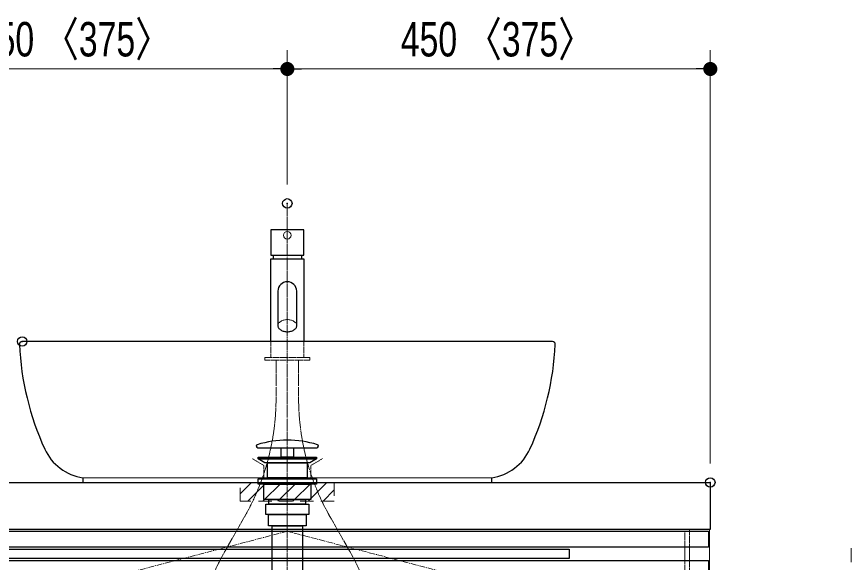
# Model space of a CAD drawing. Units: millimetres, scale not verified. Extents: x -6062 to 6062, y -3045 to 3045.
# Drawn here: x -2455 to -1568, y -1415 to -834 of the extents above; entities that cross this region are included whole.
import ezdxf
from ezdxf.enums import TextEntityAlignment as Align

# ---------------------------------------------------------------- set-up
doc = ezdxf.new("R2010")
doc.units = ezdxf.units.MM
doc.header["$LTSCALE"] = 20
doc.header["$PDMODE"] = 32
doc.header["$PDSIZE"] = 10
for name, pattern in [('USER1', [1.11, 0.71, -0.4]), ('USER3', [2.91, 1.76, -0.4, 0.35, -0.4]), ('USER4', [9.172222, 5.997222, -1.058333, 1.058333, -1.058333])]:
    doc.linetypes.add(name, pattern=pattern)
for name, color, linetype, lineweight in [('0-1_2寸法-1', 7, 'Continuous', 15), ('0-2_0', 7, 'Continuous', 25), ('0-4_2寸法-2', 7, 'Continuous', 15), ('0-7_5ボウル・キャビネット', 7, 'Continuous', 15), ('0-8_4給排水', 7, 'Continuous', 30)]:
    doc.layers.add(name, color=color, linetype=linetype, lineweight=lineweight)
doc.layers.add('0-3_Defpoints', color=7, linetype='Continuous')
doc.styles.add('ＭＳ Ｐゴシック', font='')
doc.styles.get('ＭＳ Ｐゴシック').set_extended_font_data('MS PGothic')

# ---------------------------------------------------------------- blocks, each defined once
blk = doc.blocks.new('_Dot')
at = {"layer": '0-2_0'}
blk.add_line((-10, 0), (-20, 0), dxfattribs=at)
for points in [[(0, 0), (-10, 0), (-9.92, 1.25)], [(0, 0), (-9.92, -1.25), (-10, 0)], [(0, 0), (-9.92, 1.25), (-9.69, 2.49)], [(0, 0), (-9.69, -2.49), (-9.92, -1.25)], [(0, 0), (-9.69, 2.49), (-9.3, 3.68)], [(0, 0), (-9.3, -3.68), (-9.69, -2.49)], [(0, 0), (-9.3, 3.68), (-8.76, 4.82)], [(0, 0), (-8.76, -4.82), (-9.3, -3.68)], [(0, 0), (-8.76, 4.82), (-8.09, 5.88)], [(0, 0), (-8.09, -5.88), (-8.76, -4.82)], [(0, 0), (-8.09, 5.88), (-7.29, 6.85)], [(0, 0), (-7.29, -6.85), (-8.09, -5.88)], [(0, 0), (-7.29, 6.85), (-6.37, 7.71)], [(0, 0), (-6.37, -7.71), (-7.29, -6.85)], [(0, 0), (-6.37, 7.71), (-5.36, 8.44)], [(0, 0), (-5.36, -8.44), (-6.37, -7.71)], [(0, 0), (-5.36, 8.44), (-4.26, 9.05)], [(0, 0), (-4.26, -9.05), (-5.36, -8.44)], [(0, 0), (-4.26, 9.05), (-3.09, 9.51)], [(0, 0), (-3.09, -9.51), (-4.26, -9.05)], [(0, 0), (-3.09, 9.51), (-1.87, 9.82)], [(0, 0), (-1.87, -9.82), (-3.09, -9.51)], [(0, 0), (-1.87, 9.82), (-0.63, 9.98)], [(0, 0), (-0.63, -9.98), (-1.87, -9.82)], [(0, 0), (-0.63, 9.98), (0.63, 9.98)], [(0, 0), (0.63, -9.98), (-0.63, -9.98)], [(0, 0), (0.63, 9.98), (1.87, 9.82)], [(0, 0), (1.87, 9.82), (3.09, 9.51)], [(0, 0), (3.09, 9.51), (4.26, 9.05)], [(0, 0), (4.26, 9.05), (5.36, 8.44)], [(0, 0), (5.36, 8.44), (6.37, 7.71)], [(0, 0), (6.37, 7.71), (7.29, 6.85)], [(0, 0), (7.29, 6.85), (8.09, 5.88)], [(0, 0), (8.09, 5.88), (8.76, 4.82)], [(0, 0), (8.76, 4.82), (9.3, 3.68)], [(0, 0), (9.3, 3.68), (9.69, 2.49)], [(0, 0), (9.69, 2.49), (9.92, 1.25)], [(0, 0), (9.92, 1.25), (10, 0)], [(0, 0), (1.87, -9.82), (0.63, -9.98)], [(0, 0), (3.09, -9.51), (1.87, -9.82)], [(0, 0), (4.26, -9.05), (3.09, -9.51)], [(0, 0), (5.36, -8.44), (4.26, -9.05)], [(0, 0), (6.37, -7.71), (5.36, -8.44)], [(0, 0), (7.29, -6.85), (6.37, -7.71)], [(0, 0), (8.09, -5.88), (7.29, -6.85)], [(0, 0), (8.76, -4.82), (8.09, -5.88)], [(0, 0), (9.3, -3.68), (8.76, -4.82)], [(0, 0), (9.69, -2.49), (9.3, -3.68)], [(0, 0), (9.92, -1.25), (9.69, -2.49)], [(0, 0), (10, 0), (9.92, -1.25)]]:
    blk.add_solid(points, dxfattribs=at)
blk = doc.blocks.new('グループ-6')
at = {"layer": '0-7_5ボウル・キャビネット', "lineweight": 30}
for points in [[(-16600, -26600), (1400, -26600), (1400, -27600), (-16600, -27600)], [(-16560, -27640), (1360, -27640), (1360, -27980), (-16560, -27980)], [(-13600, -28020), (-1600, -28020), (-1600, -28220), (-13600, -28220)], [(-16560, -28260), (1360, -28260), (1360, -28600), (-16560, -28600)], [(-16560, -28880), (1360, -28880), (1360, -29220), (-16560, -29220)], [(-16560, -29500), (1360, -29500), (1360, -29840), (-16560, -29840)], [(-16560, -30120), (1360, -30120), (1360, -30460), (-16560, -30460)], [(-16560, -30740), (1360, -30740), (1360, -31080), (-16560, -31080)], [(-16560, -31360), (1360, -31360), (1360, -31700), (-16560, -31700)], [(-16560, -31980), (1360, -31980), (1360, -32320), (-16560, -32320)], [(-16560, -32580), (1360, -32580), (1360, -32920), (-16560, -32920)], [(-13600, -32940), (-1600, -32940), (-1600, -33140), (-13600, -33140)], [(-16560, -33200), (1360, -33200), (1360, -33540), (-16560, -33540)], [(-16560, -33820), (1360, -33820), (1360, -34160), (-16560, -34160)], [(-16560, -34440), (1360, -34440), (1360, -34780), (-16560, -34780)], [(-16560, -35060), (1360, -35060), (1360, -35400), (-16560, -35400)], [(-16560, -35680), (1360, -35680), (1360, -36020), (-16560, -36020)], [(-16560, -36300), (1360, -36300), (1360, -36640), (-16560, -36640)], [(-16560, -36920), (1360, -36920), (1360, -37260), (-16560, -37260)], [(-15980, -37300), (-15280, -37300), (-15280, -40400), (-15980, -40400)], [(80, -37300), (780, -37300), (780, -40400), (80, -40400)]]:
    blk.add_lwpolyline(points, close=True, dxfattribs=at)
blk = doc.blocks.new('グループ-7')
at = {"layer": '0-7_5ボウル・キャビネット', "linetype": 'USER1'}
blk.add_line((860, -27640), (860, -32300), dxfattribs=at)
at = {"layer": '0-7_5ボウル・キャビネット'}
for p, q in [((860, -27980), (860, -28260)), ((860, -28600), (860, -28880)), ((860, -29220), (860, -29500)), ((860, -29840), (860, -30120)), ((860, -30460), (860, -30740)), ((860, -31080), (860, -31360)), ((860, -31700), (860, -31980))]:
    blk.add_line(p, q, dxfattribs=at)
blk = doc.blocks.new('グループ-8')
at = {"layer": '0-7_5ボウル・キャビネット', "linetype": 'USER1'}
blk.add_line((860, -32580), (860, -36920), dxfattribs=at)
at = {"layer": '0-7_5ボウル・キャビネット'}
for p, q in [((860, -32920), (860, -33200)), ((860, -33540), (860, -33820)), ((860, -34160), (860, -34440)), ((860, -34780), (860, -35060)), ((860, -35400), (860, -35680)), ((860, -36020), (860, -36300)), ((860, -36640), (860, -36920))]:
    blk.add_line(p, q, dxfattribs=at)
blk = doc.blocks.new('グループ-9')
at = {"layer": '0-7_5ボウル・キャビネット', "linetype": 'USER1'}
blk.add_line((-16060, -27640), (-16060, -32300), dxfattribs=at)
at = {"layer": '0-7_5ボウル・キャビネット'}
for p, q in [((-16060, -27980), (-16060, -28260)), ((-16060, -28600), (-16060, -28880)), ((-16060, -29220), (-16060, -29500)), ((-16060, -29840), (-16060, -30120)), ((-16060, -30460), (-16060, -30740)), ((-16060, -31080), (-16060, -31360)), ((-16060, -31700), (-16060, -31980))]:
    blk.add_line(p, q, dxfattribs=at)
blk = doc.blocks.new('グループ-10')
at = {"layer": '0-7_5ボウル・キャビネット', "linetype": 'USER1'}
blk.add_line((-16060, -32580), (-16060, -36920), dxfattribs=at)
at = {"layer": '0-7_5ボウル・キャビネット'}
for p, q in [((-16060, -32920), (-16060, -33200)), ((-16060, -33540), (-16060, -33820)), ((-16060, -34160), (-16060, -34440)), ((-16060, -34780), (-16060, -35060)), ((-16060, -35400), (-16060, -35680)), ((-16060, -36020), (-16060, -36300)), ((-16060, -36640), (-16060, -36920))]:
    blk.add_line(p, q, dxfattribs=at)
blk = doc.blocks.new('グループ-11')
at = {"layer": '0-7_5ボウル・キャビネット'}
for p, q in [((-16160, -27600), (-16160, -27640)), ((960, -27600), (960, -27640)), ((-16160, -27980), (-16160, -28260)), ((960, -27980), (960, -28260)), ((-16160, -28600), (-16160, -28880)), ((960, -28600), (960, -28880)), ((-16160, -29220), (-16160, -29500)), ((960, -29220), (960, -29500)), ((-16160, -29840), (-16160, -30120)), ((960, -29840), (960, -30120)), ((-16160, -30460), (-16160, -30740)), ((960, -30460), (960, -30740)), ((-16160, -31080), (-16160, -31360)), ((960, -31080), (960, -31360)), ((-16160, -31700), (-16160, -31980)), ((960, -31700), (960, -31980)), ((-16160, -32320), (-16160, -32580)), ((960, -32320), (960, -32580)), ((-16160, -32920), (-16160, -33200)), ((960, -32920), (960, -33200)), ((-16160, -33540), (-16160, -33820)), ((960, -33540), (960, -33820)), ((-16160, -34160), (-16160, -34440)), ((960, -34160), (960, -34440)), ((-16160, -34780), (-16160, -35060)), ((960, -34780), (960, -35060)), ((-16160, -35400), (-16160, -35680)), ((960, -35400), (960, -35680)), ((-16160, -36020), (-16160, -36300)), ((960, -36020), (960, -36300)), ((-16160, -36640), (-16160, -36920)), ((960, -36640), (960, -36920))]:
    blk.add_line(p, q, dxfattribs=at)
for name in ['グループ-9', 'グループ-7', 'グループ-10', 'グループ-8']:
    blk.add_blockref(name, (0, 0), dxfattribs=at)
blk = doc.blocks.new('グループ-12')
at = {"layer": '0-7_5ボウル・キャビネット'}
blk.add_lwpolyline([(-16580, -27600), (1380, -27600), (1380, -37300), (-16580, -37300)], close=True, dxfattribs=at)
at = {"layer": '0-7_5ボウル・キャビネット', "linetype": 'USER4'}
blk.add_lwpolyline([(-7600, -32320), (1360, -29980), (-7600, -27640), (-16560, -29980)], close=True, dxfattribs=at)
at = {"layer": '0-7_5ボウル・キャビネット', "linetype": 'USER1'}
blk.add_lwpolyline([(-16160, -27600), (960, -27600), (960, -36900), (-16160, -36900)], close=True, dxfattribs=at)
at = {"layer": '0-7_5ボウル・キャビネット'}
for name in ['グループ-6', 'グループ-11']:
    blk.add_blockref(name, (0, 0), dxfattribs=at)
blk = doc.blocks.new('グループ-13')
at = {"layer": '0-7_5ボウル・キャビネット'}
blk.add_blockref('グループ-12', (0, 0), dxfattribs=at)
blk = doc.blocks.new('グループ-36')
at = {"layer": '0-7_5ボウル・キャビネット', "lineweight": 30}
blk.add_line((-1960, -23600), (-13240, -23600), dxfattribs=at)
at = {"layer": '0-7_5ボウル・キャビネット'}
blk.add_line((-11950, -26500), (-3250, -26500), dxfattribs=at)
at = {"layer": '0-7_5ボウル・キャビネット', "lineweight": 30}
blk.add_lwpolyline([(-11950, -26500), (-11950, -26600), (-3250, -26600), (-3250, -26500)], dxfattribs=at)
for centre, radius, start, end in [((-13240, -23660), 60, 90, 182.57463), ((-1960, -23660), 60, 357.42537, 90), ((-7306, -23393.2), 6000, 182.57463, 204.58078), ((-7894, -23393.2), 6000, 335.41922, 357.42537), ((-11792.8, -25445.6), 1066.1, 204.58078, 261.51835), ((-3407.2, -25445.6), 1066.1, 278.48165, 335.41922)]:
    blk.add_arc(centre, radius, start, end, dxfattribs=at)
blk = doc.blocks.new('グループ-37')
at = {"layer": '0-7_5ボウル・キャビネット', "linetype": 'USER1'}
blk.add_lwpolyline([(-6850, -26091.1), (-7100, -26240), (-7100, -26520), (-8100, -26520), (-8100, -26240), (-8350, -26091.1)], dxfattribs=at)
at = {"layer": '0-7_5ボウル・キャビネット'}
blk.add_blockref('グループ-36', (0, 0), dxfattribs=at)
blk = doc.blocks.new('グループ-41')
at = {"layer": '0-8_4給排水', "linetype": 'USER1', "lineweight": 15}
for p, q in [((-7950, -23600), (-7950, -23940)), ((-7250, -23940), (-7250, -23600))]:
    blk.add_line(p, q, dxfattribs=at)
blk.add_lwpolyline([(-8080, -23940), (-8080, -24000), (-7120, -24000), (-7120, -23940)], close=True, dxfattribs=at)
blk = doc.blocks.new('グループ-42')
at = {"layer": '0-8_4給排水'}
for p, q in [((-7900, -21760), (-7900, -21840)), ((-7300, -21760), (-7300, -21840))]:
    blk.add_line(p, q, dxfattribs=at)
at = {"layer": '0-8_4給排水', "linetype": 'USER3', "lineweight": 15}
for p, q in [((-8935.3, -28078.2), (-8504.7, -27321.8)), ((-6264.7, -28078.2), (-6695.3, -27321.8))]:
    blk.add_line(p, q, dxfattribs=at)
at = {"layer": '0-8_4給排水'}
blk.add_lwpolyline([(-7250, -21220), (-7950, -21220), (-7950, -21760), (-7250, -21760)], close=True, dxfattribs=at)
for points in [[(-7950, -23600), (-7950, -21840), (-7250, -21840), (-7250, -23600)], [(-7800, -22527.8), (-7800, -23263.4), (-7799.2, -23275), (-7796.7, -23286.8), (-7792.3, -23298.8), (-7786, -23310.7), (-7777.7, -23322.5), (-7767.4, -23333.8), (-7755.3, -23344.5), (-7741.4, -23354.3), (-7726.1, -23363.2), (-7709.4, -23371), (-7691.9, -23377.6), (-7673.6, -23383), (-7655, -23387), (-7636.4, -23389.8), (-7618, -23391.5), (-7600, -23392), (-7582, -23391.5), (-7563.6, -23389.8), (-7545, -23387), (-7526.4, -23383), (-7508.1, -23377.6), (-7490.6, -23371), (-7473.9, -23363.2), (-7458.6, -23354.3), (-7444.7, -23344.5), (-7432.6, -23333.8), (-7422.3, -23322.5), (-7414, -23310.7), (-7407.7, -23298.8), (-7403.3, -23286.8), (-7400.8, -23275), (-7400, -23263.4), (-7400, -22528)]]:
    blk.add_lwpolyline(points, dxfattribs=at)
at = {"layer": '0-8_4給排水', "lineweight": 15}
blk.add_lwpolyline([(-7400, -23263.4), (-7400.8, -23251.9), (-7403.3, -23240), (-7407.7, -23228), (-7414, -23216.1), (-7422.3, -23204.4), (-7432.6, -23193.1), (-7444.7, -23182.4), (-7458.6, -23172.5), (-7473.9, -23163.6), (-7490.6, -23155.8), (-7508.1, -23149.2), (-7526.4, -23143.9), (-7545, -23139.8), (-7563.6, -23137), (-7582, -23135.4), (-7600, -23134.9), (-7618, -23135.4), (-7636.4, -23137), (-7655, -23139.8), (-7673.6, -23143.9), (-7691.9, -23149.2), (-7709.4, -23155.8), (-7726.1, -23163.6), (-7741.4, -23172.5), (-7755.3, -23182.4), (-7767.4, -23193.1), (-7777.7, -23204.4), (-7786, -23216.1), (-7792.3, -23228), (-7796.7, -23240), (-7799.2, -23251.9), (-7800, -23263.4)], dxfattribs=at)
at = {"layer": '0-8_4給排水', "linetype": 'USER3', "lineweight": 15}
for points in [[(-7840, -24810.3), (-7840, -24721), (-7840, -24000)], [(-7360, -24810.3), (-7360, -24721), (-7360, -24000)]]:
    blk.add_lwpolyline(points, dxfattribs=at)
at = {"layer": '0-8_4給排水', "lineweight": 15}
blk.add_circle((-7600, -21340), 80, dxfattribs=at)
at = {"layer": '0-8_4給排水'}
for start, end in [(90, 180), (0, 90)]:
    blk.add_arc((-7600, -22528), 200, start, end, dxfattribs=at)
at = {"layer": '0-8_4給排水', "linetype": 'USER3', "lineweight": 15}
for centre, start, end in [((-12917, -24810.3), 330.35048, 0), ((-2283, -24810.3), 180, 209.64952), ((-4523, -30589.7), 150.35048, 180), ((-10677, -30589.7), 0, 29.64952)]:
    blk.add_arc(centre, 5077, start, end, dxfattribs=at)
at = {"layer": '0-8_4給排水'}
blk.add_blockref('グループ-41', (0, 0), dxfattribs=at)
blk = doc.blocks.new('グループ-51')
at = {"layer": '0-8_4給排水', "linetype": 'USER3', "lineweight": 15}
blk.add_line((-7600, -41400), (-7600, -20660), dxfattribs=at)
at = {"layer": '0-8_4給排水'}
for p, q in [((-8260, -25825.2), (-8260, -25830)), ((-8230, -25860), (-6970, -25860)), ((-6940, -25830), (-6940, -25825.2))]:
    blk.add_line(p, q, dxfattribs=at)
for points in [[(-7730, -25860), (-7470, -25860), (-7470, -26060), (-7730, -26060)], [(-8220, -26060), (-6980, -26060), (-6980, -26100), (-8220, -26100)], [(-8081.3, -26180), (-8220, -26100), (-6980, -26100), (-7120.2, -26180)], [(-8020, -26180), (-7180, -26180), (-7180, -26500), (-8020, -26500)], [(-8220, -26520), (-6980, -26520), (-6980, -26640), (-8220, -26640)], [(-7680, -26500), (-7520, -26500), (-7520, -26520), (-7680, -26520)], [(-8100, -26640), (-7100, -26640), (-7100, -26960), (-8100, -26960)], [(-7990, -26960), (-7210, -26960), (-7210, -27060), (-7990, -27060)], [(-8060, -27060), (-7140, -27060), (-7140, -27280), (-8060, -27280)], [(-8000, -27280), (-7200, -27280), (-7200, -27520), (-8000, -27520)], [(-7920, -27520), (-7280, -27520), (-7280, -28880), (-7920, -28880)]]:
    blk.add_lwpolyline(points, close=True, dxfattribs=at)
for centre, radius, start, end in [((-7600, -27862.5), 2162.5, 72.8168, 107.1832), ((-8230, -25825.2), 30, 107.1832, 180), ((-8230, -25830), 30, 180, 270), ((-6970, -25830), 30, 270, 0), ((-6970, -25825.2), 30, 0, 72.8168)]:
    blk.add_arc(centre, radius, start, end, dxfattribs=at)

msp = doc.modelspace()

# ---------------------------------------------------------------- linework, layer by layer
at = {"layer": '0-1_2寸法-1'}
for p, q in [((-2167.5, -1013), (-2167.5, -870)), ((-2167.5, -1013), (-2167.5, -870)), ((-1717.5, -1310), (-1717.5, -870)), ((-2602.49, -890), (-2182.51, -890)), ((-1732.51, -890), (-2152.49, -890))]:
    msp.add_line(p, q, dxfattribs=at)
at = {"layer": '0-3_Defpoints'}
for p in [(-2167.5, -890), (-2167.5, -1033), (-2449.5, -1180), (-1717.5, -1330)]:
    msp.add_point(p, dxfattribs=at)
at = {"layer": '0-4_2寸法-2'}
msp.add_line((-1567.5, -1414.99), (-1567.5, -1399.99), dxfattribs=at)
at = {"layer": '0-7_5ボウル・キャビネット'}
for p, q in [((-2217.5, -1342), (-2205.5, -1330)), ((-2209.5, -1350), (-2189.5, -1330)), ((-2193.5, -1350), (-2173.5, -1330)), ((-2177.5, -1350), (-2157.5, -1330)), ((-2161.5, -1350), (-2141.5, -1330)), ((-2145.5, -1350), (-2125.5, -1330)), ((-2129.5, -1350), (-2117.5, -1338))]:
    msp.add_line(p, q, dxfattribs=at)
at = {"layer": '0-7_5ボウル・キャビネット', "linetype": 'USER1'}
msp.add_lwpolyline([(-2217.5, -1350), (-2217.5, -1330), (-2117.5, -1330), (-2117.5, -1350)], close=True, dxfattribs=at)

# ---------------------------------------------------------------- block references
at = {"layer": '0-1_2寸法-1', "xscale": 0.7503418, "yscale": 0.7503418}
for p in [(-2167.5, -890), (-1717.5, -890)]:
    msp.add_blockref('_Dot', p, dxfattribs=at)
at = {"layer": '0-1_2寸法-1', "xscale": 0.7503418, "yscale": 0.7503418, "rotation": 180}
msp.add_blockref('_Dot', (-2167.5, -890), dxfattribs=at)
at = {"layer": '0-7_5ボウル・キャビネット', "xscale": 0.05, "yscale": 0.05}
for name in ['グループ-37', 'グループ-13']:
    msp.add_blockref(name, (-1787.5, 0), dxfattribs=at)
at = {"layer": '0-8_4給排水', "xscale": 0.05, "yscale": 0.05}
for name in ['グループ-51', 'グループ-42']:
    msp.add_blockref(name, (-1787.5, 0), dxfattribs=at)

# ---------------------------------------------------------------- texts
at = {"layer": '0-1_2寸法-1', "style": 'ＭＳ Ｐゴシック', "width": 0.75}
for p in [(-2496.82, -887.65), (-2046.82, -887.65)]:
    msp.add_text('450 〈375〉', height=36.66, dxfattribs=at).set_placement(p, align=Align.BOTTOM_LEFT)

doc.saveas('drawing.dxf')
